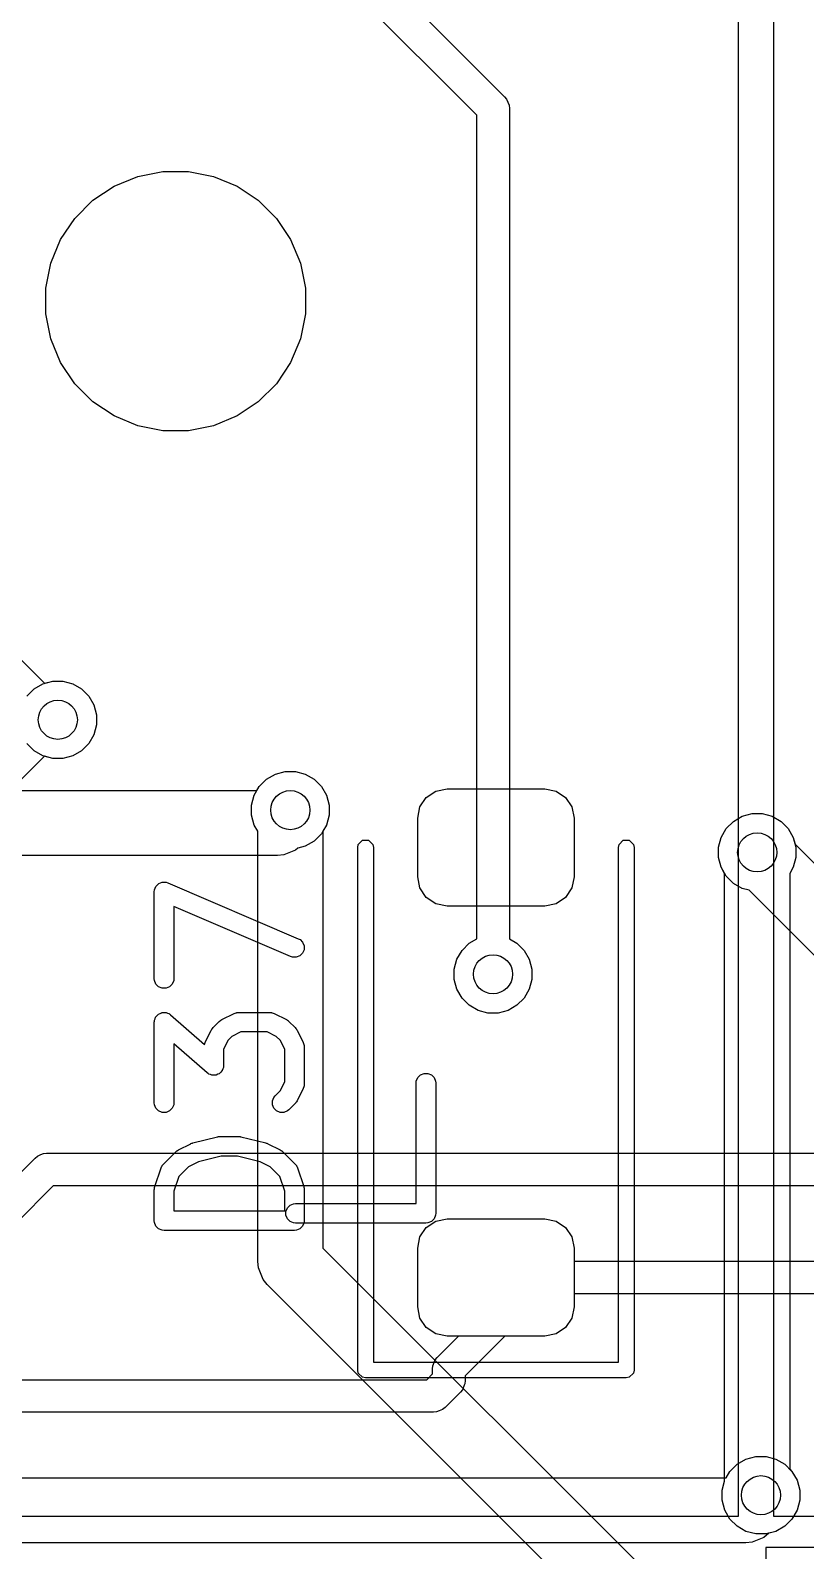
# Model space of a CAD drawing. Header units: millimetres. Extents: x 14 to 286, y -133 to -45.
# Drawn here: x 252.07 to 258.02, y -66.79 to -55.13 of the extents above; entities that cross this region are included whole.
import ezdxf

# ---------------------------------------------------------------- set-up
doc = ezdxf.new("R2010")
doc.units = ezdxf.units.MM
for name, color, linetype, true_color in [('B.Cu', 153, 'CONTINUOUS', 0x4d7fc4), ('B.Mask', 4, 'CONTINUOUS', 0x02ffee), ('F.Cu', 13, 'CONTINUOUS', 0xc83434), ('F.Mask', 201, 'CONTINUOUS', 0xd864ff), ('F.Paste', 253, 'CONTINUOUS', 0xb4a09a), ('F.Silkscreen', 41, 'CONTINUOUS', 0xf2eda1), ('User.Drawings', 9, 'CONTINUOUS', 0xc2c2c2)]:
    doc.layers.add(name, color=color, linetype=linetype, true_color=true_color)

msp = doc.modelspace()

# ---------------------------------------------------------------- linework, layer by layer
at = {"layer": 'B.Cu', "linetype": 'CONTINUOUS'}
for p, q in [((253.928, -53.859824), (255.706288, -55.638112)), ((255.4929, -55.778276), (253.714612, -53.999988)), ((255.706288, -55.638112), (255.721833, -55.657053)), ((255.721833, -55.657053), (255.721834, -55.657054)), ((255.721834, -55.657054), (255.740498, -55.702114)), ((255.740498, -55.702114), (255.7429, -55.7265)), ((255.7429, -55.7265), (255.7429, -62.099322)), ((255.4929, -62.099322), (255.4929, -55.778276)), ((252.041794, -60.235572), (252.097172, -60.180194)), ((252.097172, -60.180194), (252.164995, -60.141036)), ((252.164995, -60.141036), (252.240642, -60.120767)), ((252.240642, -60.120767), (252.318958, -60.120767)), ((252.318958, -60.120767), (252.394605, -60.141036)), ((252.394605, -60.141036), (252.462428, -60.180194)), ((252.462428, -60.180194), (252.517806, -60.235572)), ((252.517806, -60.235572), (252.556964, -60.303395)), ((252.556964, -60.303395), (252.577233, -60.379042)), ((252.577233, -60.379042), (252.577233, -60.457358)), ((252.556964, -60.533005), (252.517806, -60.600828)), ((252.577233, -60.457358), (252.556964, -60.533005)), ((252.462428, -60.656206), (252.394605, -60.695364)), ((252.517806, -60.600828), (252.462428, -60.656206)), ((252.176365, -60.69841), (251.8044, -61.070376)), ((252.240642, -60.715633), (252.176365, -60.69841)), ((252.318958, -60.715633), (252.240642, -60.715633)), ((252.394605, -60.695364), (252.318958, -60.715633)), ((253.825094, -60.928772), (253.880472, -60.873394)), ((253.880472, -60.873394), (253.948295, -60.834236)), ((253.948295, -60.834236), (254.023942, -60.813967)), ((254.023942, -60.813967), (254.102258, -60.813967)), ((254.102258, -60.813967), (254.177905, -60.834236)), ((254.177905, -60.834236), (254.245728, -60.873394)), ((254.245728, -60.873394), (254.301106, -60.928772)), ((253.765667, -61.072242), (253.785936, -60.996595)), ((253.785936, -60.996595), (253.825094, -60.928772)), ((254.301106, -60.928772), (254.340264, -60.996595)), ((254.340264, -60.996595), (254.360533, -61.072242)), ((253.765667, -61.150558), (253.765667, -61.072242)), ((254.360533, -61.072242), (254.360533, -61.150558)), ((253.785936, -61.226205), (253.765667, -61.150558)), ((253.8131, -61.273253), (253.785936, -61.226205)), ((254.340264, -61.226205), (254.3131, -61.273253)), ((254.360533, -61.150558), (254.340264, -61.226205)), ((257.405994, -61.252672), (257.461372, -61.197294)), ((257.461372, -61.197294), (257.529195, -61.158136)), ((257.529195, -61.158136), (257.604842, -61.137867)), ((257.604842, -61.137867), (257.683158, -61.137867)), ((257.683158, -61.137867), (257.758805, -61.158136)), ((257.758805, -61.158136), (257.826628, -61.197294)), ((257.826628, -61.197294), (257.882006, -61.252672)), ((253.8131, -64.5751), (253.8131, -61.273253)), ((254.3131, -61.273253), (254.3131, -64.471546)), ((257.346567, -61.396142), (257.366836, -61.320495)), ((257.366836, -61.320495), (257.405994, -61.252672)), ((257.882006, -61.252672), (257.921164, -61.320495)), ((257.921164, -61.320495), (257.941433, -61.396142)), ((257.346567, -61.474458), (257.346567, -61.396142)), ((257.941433, -61.396142), (257.941433, -61.474458)), ((257.366836, -61.550105), (257.346567, -61.474458)), ((257.394, -61.597153), (257.366836, -61.550105)), ((257.921164, -61.550105), (257.894, -61.597153)), ((257.941433, -61.474458), (257.921164, -61.550105)), ((257.394, -66.259774), (257.394, -61.597153)), ((257.894, -61.597153), (257.894, -66.168566)), ((255.379894, -62.187972), (255.435272, -62.132594)), ((255.435272, -62.132594), (255.4929, -62.099322)), ((255.7429, -62.099322), (255.800528, -62.132594)), ((255.800528, -62.132594), (255.855906, -62.187972)), ((255.320467, -62.331442), (255.340736, -62.255795)), ((255.340736, -62.255795), (255.379894, -62.187972)), ((255.855906, -62.187972), (255.895064, -62.255795)), ((255.895064, -62.255795), (255.915333, -62.331442)), ((255.320467, -62.409758), (255.320467, -62.331442)), ((255.915333, -62.331442), (255.915333, -62.409758)), ((255.340736, -62.485405), (255.320467, -62.409758)), ((255.379894, -62.553228), (255.340736, -62.485405)), ((255.895064, -62.485405), (255.855906, -62.553228)), ((255.915333, -62.409758), (255.895064, -62.485405)), ((255.435272, -62.608606), (255.379894, -62.553228)), ((255.503095, -62.647764), (255.435272, -62.608606)), ((255.800528, -62.608606), (255.732705, -62.647764)), ((255.855906, -62.553228), (255.800528, -62.608606)), ((255.578742, -62.668033), (255.503095, -62.647764)), ((255.657058, -62.668033), (255.578742, -62.668033)), ((255.732705, -62.647764), (255.657058, -62.668033)), ((254.3131, -64.471546), (257.619429, -67.777875)), ((253.817904, -64.623873), (253.8131, -64.5751)), ((253.855233, -64.713993), (253.817904, -64.623873)), ((253.855237, -64.713997), (253.855233, -64.713993)), ((253.886323, -64.751877), (253.855237, -64.713997)), ((257.265875, -68.131429), (253.886323, -64.751877)), ((257.894, -66.168566), (257.910906, -66.185472)), ((257.910906, -66.185472), (257.950064, -66.253295)), ((257.950064, -66.253295), (257.970333, -66.328942)), ((257.375467, -66.328942), (257.394, -66.259774)), ((257.375467, -66.407258), (257.375467, -66.328942)), ((257.970333, -66.328942), (257.970333, -66.407258)), ((257.395736, -66.482905), (257.375467, -66.407258)), ((257.434894, -66.550728), (257.395736, -66.482905)), ((257.950064, -66.482905), (257.910906, -66.550728)), ((257.970333, -66.407258), (257.950064, -66.482905)), ((257.490272, -66.606106), (257.434894, -66.550728)), ((257.558095, -66.645264), (257.490272, -66.606106)), ((257.855528, -66.606106), (257.787705, -66.645264)), ((257.910906, -66.550728), (257.855528, -66.606106)), ((257.633742, -66.665533), (257.558095, -66.645264)), ((257.712058, -66.665533), (257.633742, -66.665533)), ((257.787705, -66.645264), (257.712058, -66.665533))]:
    msp.add_line(p, q, dxfattribs=at)
at = {"layer": 'B.Cu'}
for centre in [(252.2798, -60.4182), (254.0631, -61.1114), (257.644, -61.4353), (255.6179, -62.3706), (257.6729, -66.3681)]:
    msp.add_circle(centre, 0.15, dxfattribs=at)
at = {"layer": 'B.Mask', "linetype": 'CONTINUOUS'}
for p, q in [((252.892715, -56.24796), (253.084983, -56.209715)), ((253.084983, -56.209715), (253.281017, -56.209715)), ((253.281017, -56.209715), (253.473285, -56.24796)), ((252.548607, -56.43189), (252.711603, -56.322979)), ((252.711603, -56.322979), (252.892715, -56.24796)), ((253.473285, -56.24796), (253.654397, -56.322979)), ((253.654397, -56.322979), (253.817393, -56.43189)), ((252.40999, -56.570507), (252.548607, -56.43189)), ((253.817393, -56.43189), (253.95601, -56.570507)), ((252.301079, -56.733503), (252.40999, -56.570507)), ((253.95601, -56.570507), (254.064921, -56.733503)), ((252.22606, -56.914615), (252.301079, -56.733503)), ((254.064921, -56.733503), (254.13994, -56.914615)), ((252.187815, -57.106883), (252.22606, -56.914615)), ((254.13994, -56.914615), (254.178185, -57.106883)), ((252.187815, -57.302917), (252.187815, -57.106883)), ((254.178185, -57.106883), (254.178185, -57.302917)), ((252.22606, -57.495185), (252.187815, -57.302917)), ((254.178185, -57.302917), (254.13994, -57.495185)), ((252.301079, -57.676297), (252.22606, -57.495185)), ((254.13994, -57.495185), (254.064921, -57.676297)), ((252.40999, -57.839293), (252.301079, -57.676297)), ((254.064921, -57.676297), (253.95601, -57.839293)), ((252.548607, -57.97791), (252.40999, -57.839293)), ((253.95601, -57.839293), (253.817393, -57.97791)), ((252.711603, -58.086821), (252.548607, -57.97791)), ((252.892715, -58.16184), (252.711603, -58.086821)), ((253.654397, -58.086821), (253.473285, -58.16184)), ((253.817393, -57.97791), (253.654397, -58.086821)), ((253.084983, -58.200085), (252.892715, -58.16184)), ((253.281017, -58.200085), (253.084983, -58.200085)), ((253.473285, -58.16184), (253.281017, -58.200085))]:
    msp.add_line(p, q, dxfattribs=at)
at = {"layer": 'F.Cu', "linetype": 'CONTINUOUS'}
for p, q in [((251.766388, -59.728012), (252.176365, -60.137989)), ((252.176365, -60.137989), (252.240642, -60.120767)), ((252.240642, -60.120767), (252.318958, -60.120767)), ((252.318958, -60.120767), (252.394605, -60.141036)), ((252.394605, -60.141036), (252.462428, -60.180194)), ((252.462428, -60.180194), (252.517806, -60.235572)), ((252.517806, -60.235572), (252.556964, -60.303395)), ((252.556964, -60.303395), (252.577233, -60.379042)), ((252.577233, -60.379042), (252.577233, -60.457358)), ((252.556964, -60.533005), (252.517806, -60.600828)), ((252.577233, -60.457358), (252.556964, -60.533005)), ((252.097172, -60.656206), (252.041794, -60.600828)), ((252.164995, -60.695364), (252.097172, -60.656206)), ((252.462428, -60.656206), (252.394605, -60.695364)), ((252.517806, -60.600828), (252.462428, -60.656206)), ((252.240642, -60.715633), (252.164995, -60.695364)), ((252.318958, -60.715633), (252.240642, -60.715633)), ((252.394605, -60.695364), (252.318958, -60.715633)), ((253.825094, -60.928772), (253.880472, -60.873394)), ((253.880472, -60.873394), (253.948295, -60.834236)), ((253.948295, -60.834236), (254.023942, -60.813967)), ((254.023942, -60.813967), (254.102258, -60.813967)), ((254.102258, -60.813967), (254.177905, -60.834236)), ((254.177905, -60.834236), (254.245728, -60.873394)), ((254.245728, -60.873394), (254.301106, -60.928772)), ((251.521049, -60.96), (253.807064, -60.96)), ((253.807064, -60.96), (253.825094, -60.928772)), ((254.301106, -60.928772), (254.340264, -60.996595)), ((254.340264, -60.996595), (254.360533, -61.072242)), ((255.105901, -61.013401), (255.178896, -60.964627)), ((255.178896, -60.964627), (255.265, -60.9475)), ((255.265, -60.9475), (256.015, -60.9475)), ((256.015, -60.9475), (256.101104, -60.964627)), ((256.101104, -60.964627), (256.174099, -61.013401)), ((254.360533, -61.072242), (254.360533, -61.150558)), ((255.04, -61.1725), (255.057127, -61.086396)), ((255.057127, -61.086396), (255.105901, -61.013401)), ((256.174099, -61.013401), (256.222873, -61.086396)), ((256.222873, -61.086396), (256.24, -61.1725)), ((254.340264, -61.226205), (254.301106, -61.294028)), ((254.360533, -61.150558), (254.340264, -61.226205)), ((255.04, -61.6225), (255.04, -61.1725)), ((256.24, -61.1725), (256.24, -61.6225)), ((257.405994, -61.252672), (257.461372, -61.197294)), ((257.461372, -61.197294), (257.529195, -61.158136)), ((257.529195, -61.158136), (257.604842, -61.137867)), ((257.604842, -61.137867), (257.683158, -61.137867)), ((257.683158, -61.137867), (257.758805, -61.158136)), ((257.758805, -61.158136), (257.826628, -61.197294)), ((257.826628, -61.197294), (257.882006, -61.252672)), ((254.245728, -61.349406), (254.177905, -61.388564)), ((254.301106, -61.294028), (254.245728, -61.349406)), ((257.346567, -61.396142), (257.366836, -61.320495)), ((257.366836, -61.320495), (257.405994, -61.252672)), ((257.882006, -61.252672), (257.921164, -61.320495)), ((257.921164, -61.320495), (257.935224, -61.37297)), ((253.9645, -61.46), (251.521049, -61.46)), ((254.013273, -61.455196), (253.9645, -61.46)), ((254.103393, -61.417867), (254.013273, -61.455196)), ((254.103397, -61.417862), (254.103393, -61.417867)), ((254.120286, -61.404002), (254.103397, -61.417862)), ((254.177905, -61.388564), (254.120286, -61.404002)), ((257.346567, -61.474458), (257.346567, -61.396142)), ((257.935224, -61.37297), (258.987253, -62.425)), ((257.366836, -61.550105), (257.346567, -61.474458)), ((257.405994, -61.617928), (257.366836, -61.550105)), ((255.057127, -61.708604), (255.04, -61.6225)), ((256.24, -61.6225), (256.222873, -61.708604)), ((257.461372, -61.673306), (257.405994, -61.617928)), ((257.529195, -61.712464), (257.461372, -61.673306)), ((255.105901, -61.781599), (255.057127, -61.708604)), ((255.178896, -61.830373), (255.105901, -61.781599)), ((256.174099, -61.781599), (256.101104, -61.830373)), ((256.222873, -61.708604), (256.174099, -61.781599)), ((257.58167, -61.726524), (257.529195, -61.712464)), ((258.706924, -62.851777), (257.58167, -61.726524)), ((255.265, -61.8475), (255.178896, -61.830373)), ((255.4929, -61.8475), (255.265, -61.8475)), ((255.4929, -62.099322), (255.4929, -61.8475)), ((256.015, -61.8475), (255.7429, -61.8475)), ((255.7429, -61.8475), (255.7429, -62.099322)), ((256.101104, -61.830373), (256.015, -61.8475)), ((255.379894, -62.187972), (255.435272, -62.132594)), ((255.435272, -62.132594), (255.4929, -62.099322)), ((255.7429, -62.099322), (255.800528, -62.132594)), ((255.800528, -62.132594), (255.855906, -62.187972)), ((255.320467, -62.331442), (255.340736, -62.255795)), ((255.340736, -62.255795), (255.379894, -62.187972)), ((255.855906, -62.187972), (255.895064, -62.255795)), ((255.895064, -62.255795), (255.915333, -62.331442)), ((255.320467, -62.409758), (255.320467, -62.331442)), ((255.915333, -62.331442), (255.915333, -62.409758)), ((255.340736, -62.485405), (255.320467, -62.409758)), ((255.379894, -62.553228), (255.340736, -62.485405)), ((255.895064, -62.485405), (255.855906, -62.553228)), ((255.915333, -62.409758), (255.895064, -62.485405)), ((255.435272, -62.608606), (255.379894, -62.553228)), ((255.503095, -62.647764), (255.435272, -62.608606)), ((255.800528, -62.608606), (255.732705, -62.647764)), ((255.855906, -62.553228), (255.800528, -62.608606)), ((255.578742, -62.668033), (255.503095, -62.647764)), ((255.657058, -62.668033), (255.578742, -62.668033)), ((255.732705, -62.647764), (255.657058, -62.668033)), ((251.782834, -64.103289), (252.104911, -63.781212)), ((252.104911, -63.781212), (252.123853, -63.765667)), ((252.123853, -63.765667), (252.123854, -63.765666)), ((252.123854, -63.765666), (252.150249, -63.754733)), ((252.150249, -63.754733), (252.168913, -63.747002)), ((252.168913, -63.747002), (252.168914, -63.747002)), ((252.168914, -63.747002), (252.1933, -63.7446)), ((252.1933, -63.7446), (268.955024, -63.7446)), ((252.245077, -63.9946), (251.95961, -64.280065)), ((269.0068, -63.9946), (252.245077, -63.9946)), ((255.105901, -64.313401), (255.178896, -64.264627)), ((255.178896, -64.264627), (255.265, -64.2475)), ((255.265, -64.2475), (256.015, -64.2475)), ((256.015, -64.2475), (256.101104, -64.264627)), ((256.101104, -64.264627), (256.174099, -64.313401)), ((255.04, -64.4725), (255.057127, -64.386396)), ((255.057127, -64.386396), (255.105901, -64.313401)), ((256.174099, -64.313401), (256.222873, -64.386396)), ((256.222873, -64.386396), (256.24, -64.4725)), ((255.04, -64.9225), (255.04, -64.4725)), ((256.24, -64.4725), (256.24, -64.5725)), ((256.24, -64.5725), (264.9613, -64.5725)), ((264.9613, -64.8225), (256.24, -64.8225)), ((256.24, -64.8225), (256.24, -64.9225)), ((255.057127, -65.008604), (255.04, -64.9225)), ((256.24, -64.9225), (256.222873, -65.008604)), ((255.105901, -65.081599), (255.057127, -65.008604)), ((255.178896, -65.130373), (255.105901, -65.081599)), ((256.174099, -65.081599), (256.101104, -65.130373)), ((256.222873, -65.008604), (256.174099, -65.081599)), ((255.265, -65.1475), (255.178896, -65.130373)), ((255.190512, -65.311012), (255.354024, -65.1475)), ((255.354024, -65.1475), (255.265, -65.1475)), ((255.707576, -65.1475), (255.4039, -65.451176)), ((256.015, -65.1475), (255.707576, -65.1475)), ((256.101104, -65.130373), (256.015, -65.1475)), ((255.174971, -65.329948), (255.190512, -65.311012)), ((255.109324, -65.4816), (255.1539, -65.437023)), ((255.1539, -65.3994), (255.156302, -65.375014)), ((255.1539, -65.437023), (255.1539, -65.3994)), ((255.156302, -65.375014), (255.174966, -65.329954)), ((255.174966, -65.329954), (255.174971, -65.329948)), ((248.847678, -65.4816), (255.109324, -65.4816)), ((255.39663, -65.524938), (255.382834, -65.558246)), ((255.401498, -65.513187), (255.39663, -65.524938)), ((255.4039, -65.4888), (255.401498, -65.513186)), ((255.401498, -65.513186), (255.401498, -65.513187)), ((255.4039, -65.451176), (255.4039, -65.4888)), ((255.367288, -65.577189), (255.249488, -65.694988)), ((255.382833, -65.558247), (255.367288, -65.577189)), ((255.382834, -65.558246), (255.382833, -65.558247)), ((255.1611, -65.7316), (248.847678, -65.7316)), ((255.185486, -65.729198), (255.1611, -65.7316)), ((255.185487, -65.729198), (255.185486, -65.729198)), ((255.2043, -65.721405), (255.185487, -65.729198)), ((255.230546, -65.710534), (255.2043, -65.721405)), ((255.230551, -65.710528), (255.230546, -65.710534)), ((255.249488, -65.694988), (255.230551, -65.710528)), ((257.434894, -66.185472), (257.490272, -66.130094)), ((257.490272, -66.130094), (257.558095, -66.090936)), ((257.558095, -66.090936), (257.633742, -66.070667)), ((257.633742, -66.070667), (257.712058, -66.070667)), ((257.712058, -66.070667), (257.787705, -66.090936)), ((257.787705, -66.090936), (257.855528, -66.130094)), ((257.855528, -66.130094), (257.910906, -66.185472)), ((246.425754, -66.2338), (257.406992, -66.2338)), ((257.406992, -66.2338), (257.434894, -66.185472)), ((257.910906, -66.185472), (257.950064, -66.253295)), ((257.950064, -66.253295), (257.970333, -66.328942)), ((257.970333, -66.328942), (257.970333, -66.407258)), ((257.950064, -66.482905), (257.910906, -66.550728)), ((257.970333, -66.407258), (257.950064, -66.482905)), ((257.855528, -66.606106), (257.787705, -66.645264)), ((257.910906, -66.550728), (257.855528, -66.606106)), ((257.696093, -66.691667), (257.605973, -66.728996)), ((257.696097, -66.691662), (257.696093, -66.691667)), ((257.733977, -66.660577), (257.696097, -66.691662)), ((257.735229, -66.659324), (257.733977, -66.660577)), ((257.787705, -66.645264), (257.735229, -66.659324)), ((257.5572, -66.7338), (246.425754, -66.7338)), ((257.605973, -66.728996), (257.5572, -66.7338))]:
    msp.add_line(p, q, dxfattribs=at)
at = {"layer": 'F.Cu'}
for centre in [(252.2798, -60.4182), (254.0631, -61.1114), (257.644, -61.4353), (255.6179, -62.3706), (257.6729, -66.3681)]:
    msp.add_circle(centre, 0.15, dxfattribs=at)
at = {"layer": 'F.Mask', "linetype": 'CONTINUOUS'}
for p, q in [((252.892715, -56.24796), (253.084983, -56.209715)), ((253.084983, -56.209715), (253.281017, -56.209715)), ((253.281017, -56.209715), (253.473285, -56.24796)), ((252.548607, -56.43189), (252.711603, -56.322979)), ((252.711603, -56.322979), (252.892715, -56.24796)), ((253.473285, -56.24796), (253.654397, -56.322979)), ((253.654397, -56.322979), (253.817393, -56.43189)), ((252.40999, -56.570507), (252.548607, -56.43189)), ((253.817393, -56.43189), (253.95601, -56.570507)), ((252.301079, -56.733503), (252.40999, -56.570507)), ((253.95601, -56.570507), (254.064921, -56.733503)), ((252.22606, -56.914615), (252.301079, -56.733503)), ((254.064921, -56.733503), (254.13994, -56.914615)), ((252.187815, -57.106883), (252.22606, -56.914615)), ((254.13994, -56.914615), (254.178185, -57.106883)), ((252.187815, -57.302917), (252.187815, -57.106883)), ((254.178185, -57.106883), (254.178185, -57.302917)), ((252.22606, -57.495185), (252.187815, -57.302917)), ((254.178185, -57.302917), (254.13994, -57.495185)), ((252.301079, -57.676297), (252.22606, -57.495185)), ((254.13994, -57.495185), (254.064921, -57.676297)), ((252.40999, -57.839293), (252.301079, -57.676297)), ((254.064921, -57.676297), (253.95601, -57.839293)), ((252.548607, -57.97791), (252.40999, -57.839293)), ((253.95601, -57.839293), (253.817393, -57.97791)), ((252.711603, -58.086821), (252.548607, -57.97791)), ((252.892715, -58.16184), (252.711603, -58.086821)), ((253.654397, -58.086821), (253.473285, -58.16184)), ((253.817393, -57.97791), (253.654397, -58.086821)), ((253.084983, -58.200085), (252.892715, -58.16184)), ((253.281017, -58.200085), (253.084983, -58.200085)), ((253.473285, -58.16184), (253.281017, -58.200085)), ((255.105901, -61.013401), (255.178896, -60.964627)), ((255.178896, -60.964627), (255.265, -60.9475)), ((255.265, -60.9475), (256.015, -60.9475)), ((256.015, -60.9475), (256.101104, -60.964627)), ((256.101104, -60.964627), (256.174099, -61.013401)), ((255.04, -61.1725), (255.057127, -61.086396)), ((255.057127, -61.086396), (255.105901, -61.013401)), ((256.174099, -61.013401), (256.222873, -61.086396)), ((256.222873, -61.086396), (256.24, -61.1725)), ((255.04, -61.6225), (255.04, -61.1725)), ((256.24, -61.1725), (256.24, -61.6225)), ((255.057127, -61.708604), (255.04, -61.6225)), ((256.24, -61.6225), (256.222873, -61.708604)), ((255.105901, -61.781599), (255.057127, -61.708604)), ((255.178896, -61.830373), (255.105901, -61.781599)), ((256.174099, -61.781599), (256.101104, -61.830373)), ((256.222873, -61.708604), (256.174099, -61.781599)), ((255.265, -61.8475), (255.178896, -61.830373)), ((256.015, -61.8475), (255.265, -61.8475)), ((256.101104, -61.830373), (256.015, -61.8475)), ((255.105901, -64.313401), (255.178896, -64.264627)), ((255.178896, -64.264627), (255.265, -64.2475)), ((255.265, -64.2475), (256.015, -64.2475)), ((256.015, -64.2475), (256.101104, -64.264627)), ((256.101104, -64.264627), (256.174099, -64.313401)), ((255.04, -64.4725), (255.057127, -64.386396)), ((255.057127, -64.386396), (255.105901, -64.313401)), ((256.174099, -64.313401), (256.222873, -64.386396)), ((256.222873, -64.386396), (256.24, -64.4725)), ((255.04, -64.9225), (255.04, -64.4725)), ((256.24, -64.4725), (256.24, -64.9225)), ((255.057127, -65.008604), (255.04, -64.9225)), ((256.24, -64.9225), (256.222873, -65.008604)), ((255.105901, -65.081599), (255.057127, -65.008604)), ((255.178896, -65.130373), (255.105901, -65.081599)), ((256.174099, -65.081599), (256.101104, -65.130373)), ((256.222873, -65.008604), (256.174099, -65.081599)), ((255.265, -65.1475), (255.178896, -65.130373)), ((256.015, -65.1475), (255.265, -65.1475)), ((256.101104, -65.130373), (256.015, -65.1475))]:
    msp.add_line(p, q, dxfattribs=at)
at = {"layer": 'F.Paste', "linetype": 'CONTINUOUS'}
for p, q in [((255.105901, -61.013401), (255.178896, -60.964627)), ((255.178896, -60.964627), (255.265, -60.9475)), ((255.265, -60.9475), (256.015, -60.9475)), ((256.015, -60.9475), (256.101104, -60.964627)), ((256.101104, -60.964627), (256.174099, -61.013401)), ((255.04, -61.1725), (255.057127, -61.086396)), ((255.057127, -61.086396), (255.105901, -61.013401)), ((256.174099, -61.013401), (256.222873, -61.086396)), ((256.222873, -61.086396), (256.24, -61.1725)), ((255.04, -61.6225), (255.04, -61.1725)), ((256.24, -61.1725), (256.24, -61.6225)), ((255.057127, -61.708604), (255.04, -61.6225)), ((256.24, -61.6225), (256.222873, -61.708604)), ((255.105901, -61.781599), (255.057127, -61.708604)), ((255.178896, -61.830373), (255.105901, -61.781599)), ((256.174099, -61.781599), (256.101104, -61.830373)), ((256.222873, -61.708604), (256.174099, -61.781599)), ((255.265, -61.8475), (255.178896, -61.830373)), ((256.015, -61.8475), (255.265, -61.8475)), ((256.101104, -61.830373), (256.015, -61.8475)), ((255.105901, -64.313401), (255.178896, -64.264627)), ((255.178896, -64.264627), (255.265, -64.2475)), ((255.265, -64.2475), (256.015, -64.2475)), ((256.015, -64.2475), (256.101104, -64.264627)), ((256.101104, -64.264627), (256.174099, -64.313401)), ((255.04, -64.4725), (255.057127, -64.386396)), ((255.057127, -64.386396), (255.105901, -64.313401)), ((256.174099, -64.313401), (256.222873, -64.386396)), ((256.222873, -64.386396), (256.24, -64.4725)), ((255.04, -64.9225), (255.04, -64.4725)), ((256.24, -64.4725), (256.24, -64.9225)), ((255.057127, -65.008604), (255.04, -64.9225)), ((256.24, -64.9225), (256.222873, -65.008604)), ((255.105901, -65.081599), (255.057127, -65.008604)), ((255.178896, -65.130373), (255.105901, -65.081599)), ((256.174099, -65.081599), (256.101104, -65.130373)), ((256.222873, -65.008604), (256.174099, -65.081599)), ((255.265, -65.1475), (255.178896, -65.130373)), ((256.015, -65.1475), (255.265, -65.1475)), ((256.101104, -65.130373), (256.015, -65.1475))]:
    msp.add_line(p, q, dxfattribs=at)
at = {"layer": 'F.Silkscreen', "linetype": 'CONTINUOUS'}
for p, q in [((252.892715, -56.24796), (253.084983, -56.209715)), ((253.084983, -56.209715), (253.281017, -56.209715)), ((253.281017, -56.209715), (253.473285, -56.24796)), ((252.548607, -56.43189), (252.711603, -56.322979)), ((252.711603, -56.322979), (252.892715, -56.24796)), ((253.473285, -56.24796), (253.654397, -56.322979)), ((253.654397, -56.322979), (253.817393, -56.43189)), ((252.40999, -56.570507), (252.548607, -56.43189)), ((253.817393, -56.43189), (253.95601, -56.570507)), ((252.301079, -56.733503), (252.40999, -56.570507)), ((253.95601, -56.570507), (254.064921, -56.733503)), ((252.22606, -56.914615), (252.301079, -56.733503)), ((254.064921, -56.733503), (254.13994, -56.914615)), ((252.187815, -57.106883), (252.22606, -56.914615)), ((254.13994, -56.914615), (254.178185, -57.106883)), ((252.187815, -57.302917), (252.187815, -57.106883)), ((254.178185, -57.106883), (254.178185, -57.302917)), ((252.22606, -57.495185), (252.187815, -57.302917)), ((254.178185, -57.302917), (254.13994, -57.495185)), ((252.301079, -57.676297), (252.22606, -57.495185)), ((254.13994, -57.495185), (254.064921, -57.676297)), ((252.40999, -57.839293), (252.301079, -57.676297)), ((254.064921, -57.676297), (253.95601, -57.839293)), ((252.548607, -57.97791), (252.40999, -57.839293)), ((253.95601, -57.839293), (253.817393, -57.97791)), ((252.711603, -58.086821), (252.548607, -57.97791)), ((252.892715, -58.16184), (252.711603, -58.086821)), ((253.654397, -58.086821), (253.473285, -58.16184)), ((253.817393, -57.97791), (253.654397, -58.086821)), ((253.084983, -58.200085), (252.892715, -58.16184)), ((253.281017, -58.200085), (253.084983, -58.200085)), ((253.473285, -58.16184), (253.281017, -58.200085)), ((254.584567, -61.374539), (254.617039, -61.342067)), ((254.617039, -61.342067), (254.662961, -61.342067)), ((254.662961, -61.342067), (254.695433, -61.374539)), ((256.584566, -61.374539), (256.617038, -61.342067)), ((256.617038, -61.342067), (256.66296, -61.342067)), ((256.66296, -61.342067), (256.695432, -61.374539)), ((254.58, -61.3975), (254.584567, -61.374539)), ((254.58, -65.4075), (254.58, -61.3975)), ((254.695433, -61.374539), (254.7, -61.3975)), ((254.7, -61.3975), (254.7, -65.3475)), ((256.579999, -61.3975), (256.584566, -61.374539)), ((256.579999, -65.347501), (256.579999, -61.3975)), ((256.695432, -61.374539), (256.699999, -61.3975)), ((256.699999, -61.3975), (256.7, -65.407502)), ((253.027032, -61.709408), (253.032459, -61.696308)), ((253.032459, -61.696308), (253.032787, -61.695979)), ((253.032787, -61.695979), (253.032971, -61.695551)), ((253.032971, -61.695551), (253.043131, -61.685635)), ((253.043131, -61.685635), (253.053151, -61.675616)), ((253.053151, -61.675616), (253.053581, -61.675437)), ((253.053581, -61.675437), (253.053915, -61.675112)), ((253.053915, -61.675112), (253.067097, -61.669838)), ((253.067097, -61.669838), (253.080187, -61.664417)), ((253.080187, -61.664417), (253.080653, -61.664417)), ((253.080653, -61.664417), (253.081085, -61.664244)), ((253.081085, -61.664244), (253.095265, -61.664417)), ((253.095265, -61.664417), (253.109451, -61.664417)), ((253.109451, -61.664417), (253.109881, -61.664595)), ((253.109881, -61.664595), (253.110346, -61.664601)), ((253.110346, -61.664601), (253.124363, -61.66904)), ((253.124363, -61.66904), (254.124363, -62.097611)), ((253.019819, -61.737976), (253.02126, -61.723344)), ((253.019819, -62.404642), (253.019819, -61.737976)), ((253.02126, -61.723344), (253.021438, -61.722913)), ((253.021438, -61.722913), (253.021444, -61.722449)), ((253.021444, -61.722449), (253.027032, -61.709408)), ((254.065275, -62.235483), (253.169819, -61.851716)), ((253.169819, -61.851716), (253.169819, -62.404642)), ((254.124363, -62.097611), (254.137244, -62.104699)), ((254.137244, -62.104699), (254.157682, -62.125643)), ((254.157682, -62.125643), (254.16855, -62.152813)), ((254.16855, -62.152813), (254.168194, -62.182074)), ((254.079291, -62.239922), (254.065275, -62.235483)), ((254.108553, -62.240279), (254.079291, -62.239922)), ((254.135723, -62.229411), (254.108553, -62.240279)), ((254.156666, -62.208972), (254.135723, -62.229411)), ((254.168194, -62.182074), (254.156666, -62.208972)), ((253.02126, -62.419274), (253.019819, -62.404642)), ((253.169819, -62.404642), (253.168378, -62.419274)), ((253.032459, -62.44631), (253.02126, -62.419274)), ((253.053151, -62.467002), (253.032459, -62.44631)), ((253.080187, -62.478201), (253.053151, -62.467002)), ((253.109451, -62.478201), (253.080187, -62.478201)), ((253.136487, -62.467002), (253.109451, -62.478201)), ((253.157179, -62.44631), (253.136487, -62.467002)), ((253.168378, -62.419274), (253.157179, -62.44631)), ((253.019819, -62.737976), (253.020581, -62.730237)), ((253.019819, -63.357023), (253.019819, -62.737976)), ((253.02045, -62.72827), (253.020908, -62.726914)), ((253.020581, -62.730237), (253.02045, -62.72827)), ((253.020908, -62.726914), (253.02126, -62.723344)), ((253.02126, -62.723344), (253.025923, -62.712086)), ((253.025923, -62.712086), (253.029825, -62.700549)), ((253.029825, -62.700549), (253.03149, -62.698644)), ((253.03149, -62.698644), (253.032459, -62.696308)), ((253.032459, -62.696308), (253.041069, -62.687697)), ((253.041069, -62.687697), (253.049095, -62.678525)), ((253.049095, -62.678525), (253.051364, -62.677402)), ((253.051364, -62.677402), (253.053151, -62.675616)), ((253.053151, -62.675616), (253.064401, -62.670955)), ((253.064401, -62.670955), (253.075327, -62.665553)), ((253.075327, -62.665553), (253.07785, -62.665384)), ((253.07785, -62.665384), (253.080187, -62.664417)), ((253.080187, -62.664417), (253.092372, -62.664417)), ((253.092372, -62.664417), (253.104525, -62.663607)), ((253.104525, -62.663607), (253.10692, -62.664417)), ((253.10692, -62.664417), (253.109451, -62.664417)), ((253.109451, -62.664417), (253.120708, -62.66908)), ((253.120708, -62.66908), (253.132246, -62.672982)), ((253.132246, -62.672982), (253.135163, -62.675067)), ((253.135163, -62.675067), (253.136487, -62.675616)), ((253.136487, -62.675616), (253.137882, -62.677011)), ((253.137882, -62.677011), (253.144207, -62.681533)), ((253.144207, -62.681533), (253.403516, -62.908428)), ((253.470357, -62.780181), (253.517976, -62.732562)), ((253.517976, -62.732562), (253.523725, -62.727843)), ((253.523725, -62.727843), (253.525025, -62.726345)), ((253.525025, -62.726345), (253.527284, -62.724923)), ((253.527284, -62.724923), (253.529341, -62.723235)), ((253.529341, -62.723235), (253.531168, -62.722477)), ((253.531168, -62.722477), (253.537468, -62.718513)), ((253.537468, -62.718513), (253.632706, -62.670894)), ((253.632706, -62.670894), (253.646437, -62.665639)), ((253.646437, -62.665639), (253.649126, -62.665447)), ((253.649126, -62.665447), (253.651615, -62.664417)), ((253.651615, -62.664417), (253.666247, -62.662976)), ((253.666247, -62.662976), (253.904342, -62.662976)), ((253.904342, -62.662976), (253.918974, -62.664417)), ((253.918974, -62.664417), (253.921463, -62.665448)), ((253.921463, -62.665448), (253.924151, -62.665639)), ((253.924151, -62.665639), (253.937883, -62.670894)), ((253.937883, -62.670894), (254.033121, -62.718513)), ((254.033121, -62.718513), (254.039417, -62.722476)), ((254.039417, -62.722476), (254.041247, -62.723234)), ((254.041247, -62.723234), (254.043305, -62.724923)), ((254.043305, -62.724923), (254.045564, -62.726345)), ((254.045564, -62.726345), (254.046863, -62.727843)), ((254.046863, -62.727843), (254.052612, -62.732561)), ((254.052612, -62.732561), (254.100232, -62.78018)), ((253.408689, -62.894911), (253.456308, -62.799673)), ((253.456308, -62.799673), (253.460272, -62.793373)), ((253.460272, -62.793373), (253.46103, -62.791546)), ((253.46103, -62.791546), (253.462718, -62.789489)), ((253.462718, -62.789489), (253.46414, -62.78723)), ((253.46414, -62.78723), (253.465638, -62.78593)), ((253.465638, -62.78593), (253.470357, -62.780181)), ((253.615436, -62.847234), (253.585029, -62.877641)), ((253.683952, -62.812976), (253.615436, -62.847234)), ((253.886637, -62.812976), (253.683952, -62.812976)), ((253.955153, -62.847234), (253.886637, -62.812976)), ((253.985561, -62.877641), (253.955153, -62.847234)), ((254.100232, -62.78018), (254.10495, -62.785929)), ((254.10495, -62.785929), (254.10645, -62.78723)), ((254.10645, -62.78723), (254.107872, -62.789489)), ((254.107872, -62.789489), (254.10956, -62.791546)), ((254.10956, -62.791546), (254.110317, -62.793373)), ((254.110317, -62.793373), (254.114282, -62.799673)), ((254.114282, -62.799673), (254.161901, -62.894911)), ((253.426383, -63.127752), (253.169819, -62.903258)), ((253.169819, -62.903258), (253.169819, -63.357023)), ((253.403516, -62.908428), (253.408689, -62.894911)), ((253.585029, -62.877641), (253.550771, -62.946157)), ((253.550771, -62.946157), (253.550771, -63.071309)), ((254.019819, -62.946157), (253.985561, -62.877641)), ((254.019819, -63.196461), (254.019819, -62.946157)), ((254.161901, -62.894911), (254.167156, -62.908642)), ((254.167156, -62.908642), (254.167347, -62.911331)), ((254.167347, -62.911331), (254.168378, -62.91382)), ((254.168378, -62.91382), (254.169819, -62.928452)), ((254.169819, -62.928452), (254.169819, -63.214166)), ((253.544666, -63.097198), (253.540765, -63.108736)), ((253.54933, -63.085941), (253.544666, -63.097198)), ((253.549681, -63.08237), (253.54933, -63.085941)), ((253.55014, -63.081015), (253.549681, -63.08237)), ((253.550771, -63.071309), (253.550008, -63.079047)), ((253.550008, -63.079047), (253.55014, -63.081015)), ((253.432707, -63.132273), (253.426383, -63.127752)), ((253.434103, -63.133669), (253.432707, -63.132273)), ((253.435426, -63.134217), (253.434103, -63.133669)), ((253.438344, -63.136303), (253.435426, -63.134217)), ((253.449881, -63.140204), (253.438344, -63.136303)), ((253.461139, -63.144868), (253.449881, -63.140204)), ((253.46367, -63.144868), (253.461139, -63.144868)), ((253.466065, -63.145678), (253.46367, -63.144868)), ((253.478218, -63.144868), (253.466065, -63.145678)), ((253.490403, -63.144868), (253.478218, -63.144868)), ((253.492739, -63.1439), (253.490403, -63.144868)), ((253.495263, -63.143732), (253.492739, -63.1439)), ((253.506188, -63.138329), (253.495263, -63.143732)), ((253.517439, -63.133669), (253.506188, -63.138329)), ((253.519225, -63.131882), (253.517439, -63.133669)), ((253.521495, -63.13076), (253.519225, -63.131882)), ((253.52952, -63.121587), (253.521495, -63.13076)), ((253.538131, -63.112977), (253.52952, -63.121587)), ((253.539099, -63.11064), (253.538131, -63.112977)), ((253.540765, -63.108736), (253.539099, -63.11064)), ((253.985561, -63.264976), (254.019819, -63.196461)), ((254.169819, -63.214166), (254.168378, -63.228798)), ((253.926021, -63.342391), (253.93722, -63.315355)), ((253.93722, -63.315355), (253.946548, -63.303989)), ((253.946548, -63.303989), (253.985561, -63.264976)), ((254.161901, -63.247707), (254.114282, -63.342945)), ((254.167156, -63.233976), (254.161901, -63.247707)), ((254.167347, -63.231286), (254.167156, -63.233976)), ((254.168378, -63.228798), (254.167347, -63.231286)), ((253.02126, -63.371655), (253.019819, -63.357023)), ((253.032459, -63.398691), (253.02126, -63.371655)), ((253.053151, -63.419383), (253.032459, -63.398691)), ((253.080187, -63.430582), (253.053151, -63.419383)), ((253.109451, -63.430582), (253.080187, -63.430582)), ((253.136487, -63.419383), (253.109451, -63.430582)), ((253.157179, -63.398691), (253.136487, -63.419383)), ((253.168378, -63.371655), (253.157179, -63.398691)), ((253.169819, -63.357023), (253.168378, -63.371655)), ((253.926021, -63.371654), (253.926021, -63.342391)), ((253.937219, -63.39869), (253.926021, -63.371654)), ((253.957912, -63.419383), (253.937219, -63.39869)), ((253.984948, -63.430582), (253.957912, -63.419383)), ((254.014211, -63.430582), (253.984948, -63.430582)), ((254.041247, -63.419384), (254.014211, -63.430582)), ((254.052612, -63.410057), (254.041247, -63.419384)), ((254.100232, -63.362438), (254.052612, -63.410057)), ((254.10495, -63.356688), (254.100232, -63.362438)), ((254.10645, -63.355388), (254.10495, -63.356688)), ((254.107872, -63.353128), (254.10645, -63.355388)), ((254.10956, -63.351072), (254.107872, -63.353128)), ((254.110317, -63.349244), (254.10956, -63.351072)), ((254.114282, -63.342945), (254.110317, -63.349244)), ((253.204135, -63.718513), (253.299373, -63.670894)), ((253.299373, -63.670894), (253.300442, -63.670484)), ((253.300442, -63.670484), (253.300878, -63.670162)), ((253.300878, -63.670162), (253.307014, -63.667969)), ((253.307014, -63.667969), (253.313104, -63.665639)), ((253.313104, -63.665639), (253.313644, -63.6656)), ((253.313644, -63.6656), (253.314724, -63.665215)), ((253.314724, -63.665215), (253.5052, -63.617596)), ((253.5052, -63.617596), (253.507736, -63.61722)), ((253.507736, -63.61722), (253.508758, -63.616798)), ((253.508758, -63.616798), (253.51427, -63.616255)), ((253.51427, -63.616255), (253.519744, -63.615446)), ((253.519744, -63.615446), (253.520836, -63.615608)), ((253.520836, -63.615608), (253.52339, -63.615357)), ((253.52339, -63.615357), (253.666247, -63.615357)), ((253.666247, -63.615357), (253.6688, -63.615608)), ((253.6688, -63.615608), (253.669893, -63.615446)), ((253.669893, -63.615446), (253.675366, -63.616255)), ((253.675366, -63.616255), (253.680879, -63.616798)), ((253.680879, -63.616798), (253.6819, -63.61722)), ((253.6819, -63.61722), (253.684437, -63.617596)), ((253.684437, -63.617596), (253.874913, -63.665215)), ((253.874913, -63.665215), (253.875992, -63.6656)), ((253.875992, -63.6656), (253.876532, -63.665639)), ((253.876532, -63.665639), (253.882613, -63.667966)), ((253.882613, -63.667966), (253.888759, -63.670162)), ((253.888759, -63.670162), (253.889194, -63.670484)), ((253.889194, -63.670484), (253.890264, -63.670894)), ((253.890264, -63.670894), (253.985502, -63.718513)), ((253.089405, -63.8278), (253.184643, -63.732562)), ((253.184643, -63.732562), (253.190393, -63.727841)), ((253.190393, -63.727841), (253.191692, -63.726345)), ((253.191692, -63.726345), (253.193946, -63.724925)), ((253.193946, -63.724925), (253.196008, -63.723234)), ((253.196008, -63.723234), (253.19784, -63.722475)), ((253.19784, -63.722475), (253.204135, -63.718513)), ((253.532624, -63.765357), (253.35909, -63.80874)), ((253.657013, -63.765357), (253.532624, -63.765357)), ((253.830547, -63.80874), (253.657013, -63.765357)), ((253.985502, -63.718513), (253.991798, -63.722476)), ((253.991798, -63.722476), (253.993628, -63.723234)), ((253.993628, -63.723234), (253.995686, -63.724923)), ((253.995686, -63.724923), (253.997945, -63.726345)), ((253.997945, -63.726345), (253.999244, -63.727843)), ((253.999244, -63.727843), (254.004994, -63.732562)), ((254.004994, -63.732562), (254.100233, -63.8278)), ((253.023668, -63.999973), (253.071287, -63.857116)), ((253.071287, -63.857116), (253.077281, -63.843691)), ((253.077281, -63.843691), (253.079046, -63.841655)), ((253.079046, -63.841655), (253.080078, -63.839165)), ((253.080078, -63.839165), (253.089405, -63.8278)), ((253.20799, -63.921346), (253.169819, -64.03586)), ((253.282103, -63.847234), (253.20799, -63.921346)), ((253.35909, -63.80874), (253.282103, -63.847234)), ((253.907534, -63.847234), (253.830547, -63.80874)), ((253.981648, -63.921347), (253.907534, -63.847234)), ((254.019819, -64.03586), (253.981648, -63.921347)), ((254.100233, -63.8278), (254.109561, -63.839165)), ((254.109561, -63.839165), (254.110592, -63.841655)), ((254.110592, -63.841655), (254.112357, -63.84369)), ((254.112357, -63.84369), (254.118351, -63.857116)), ((254.118351, -63.857116), (254.16597, -63.999972)), ((253.019819, -64.02369), (253.020548, -64.016284)), ((253.019819, -64.261785), (253.019819, -64.02369)), ((253.020408, -64.01431), (253.020998, -64.011712)), ((253.020548, -64.016284), (253.020408, -64.01431)), ((253.020998, -64.011712), (253.02126, -64.009058)), ((253.02126, -64.009058), (253.022018, -64.007226)), ((253.022018, -64.007226), (253.023668, -63.999973)), ((253.169819, -64.03586), (253.169819, -64.186785)), ((254.019819, -64.186785), (254.019819, -64.03586)), ((254.16597, -63.999972), (254.167619, -64.007227)), ((254.167619, -64.007227), (254.168378, -64.009058)), ((254.168378, -64.009058), (254.168639, -64.011711)), ((254.168639, -64.011711), (254.16923, -64.014309)), ((254.16923, -64.014309), (254.169089, -64.016283)), ((254.169089, -64.016283), (254.169819, -64.02369)), ((254.169819, -64.02369), (254.169819, -64.261785)), ((253.02126, -64.276417), (253.019819, -64.261785)), ((253.169819, -64.186785), (254.019819, -64.186785)), ((254.169819, -64.261785), (254.168378, -64.276417)), ((253.032459, -64.303453), (253.02126, -64.276417)), ((253.053151, -64.324145), (253.032459, -64.303453)), ((253.080187, -64.335344), (253.053151, -64.324145)), ((253.094819, -64.336785), (253.080187, -64.335344)), ((254.094819, -64.336785), (253.094819, -64.336785)), ((254.109451, -64.335344), (254.094819, -64.336785)), ((254.136487, -64.324145), (254.109451, -64.335344)), ((254.157179, -64.303453), (254.136487, -64.324145)), ((254.168378, -64.276417), (254.157179, -64.303453)), ((254.584567, -65.430461), (254.58, -65.4075)), ((254.617039, -65.462933), (254.584567, -65.430461)), ((254.7, -65.3475), (256.579999, -65.347501)), ((256.695433, -65.430463), (256.662961, -65.462935)), ((256.7, -65.407502), (256.695433, -65.430461)), ((256.695433, -65.430461), (256.695433, -65.430463)), ((254.64, -65.4675), (254.617039, -65.462933)), ((256.64, -65.467502), (254.64, -65.4675)), ((256.662961, -65.462935), (256.64, -65.467502))]:
    msp.add_line(p, q, dxfattribs=at)
at = {"layer": 'User.Drawings', "linetype": 'CONTINUOUS'}
for p, q in [((257.501716, -66.530009), (257.501716, -47.7549)), ((257.77, -47.740157), (257.77, -66.530009)), ((255.028, -63.2049), (255.029441, -63.190268)), ((255.028, -64.1299), (255.028, -63.2049)), ((255.029441, -63.190268), (255.04064, -63.163232)), ((255.04064, -63.163232), (255.061332, -63.14254)), ((255.061332, -63.14254), (255.088368, -63.131341)), ((255.088368, -63.131341), (255.117632, -63.131341)), ((255.117632, -63.131341), (255.144668, -63.14254)), ((255.144668, -63.14254), (255.16536, -63.163232)), ((255.16536, -63.163232), (255.176559, -63.190268)), ((255.176559, -63.190268), (255.178, -63.2049)), ((255.178, -63.2049), (255.178, -64.2049)), ((254.04064, -64.163232), (254.061332, -64.14254)), ((254.061332, -64.14254), (254.088368, -64.131341)), ((254.088368, -64.131341), (254.103, -64.1299)), ((254.103, -64.1299), (255.028, -64.1299)), ((254.029441, -64.190268), (254.04064, -64.163232)), ((254.029441, -64.219532), (254.029441, -64.190268)), ((254.04064, -64.246568), (254.029441, -64.219532)), ((254.061332, -64.26726), (254.04064, -64.246568)), ((254.088368, -64.278459), (254.061332, -64.26726)), ((255.144668, -64.26726), (255.117632, -64.278459)), ((255.16536, -64.246568), (255.144668, -64.26726)), ((255.176559, -64.219532), (255.16536, -64.246568)), ((255.178, -64.2049), (255.176559, -64.219532)), ((254.103, -64.2799), (254.088368, -64.278459)), ((255.103, -64.2799), (254.103, -64.2799)), ((255.117632, -64.278459), (255.103, -64.2799)), ((238.653, -66.530009), (257.501716, -66.530009)), ((257.77, -66.530009), (276.501716, -66.530009)), ((257.71, -66.77), (257.71, -85.530009)), ((276.61, -66.77), (257.71, -66.77))]:
    msp.add_line(p, q, dxfattribs=at)

doc.saveas('drawing.dxf')
